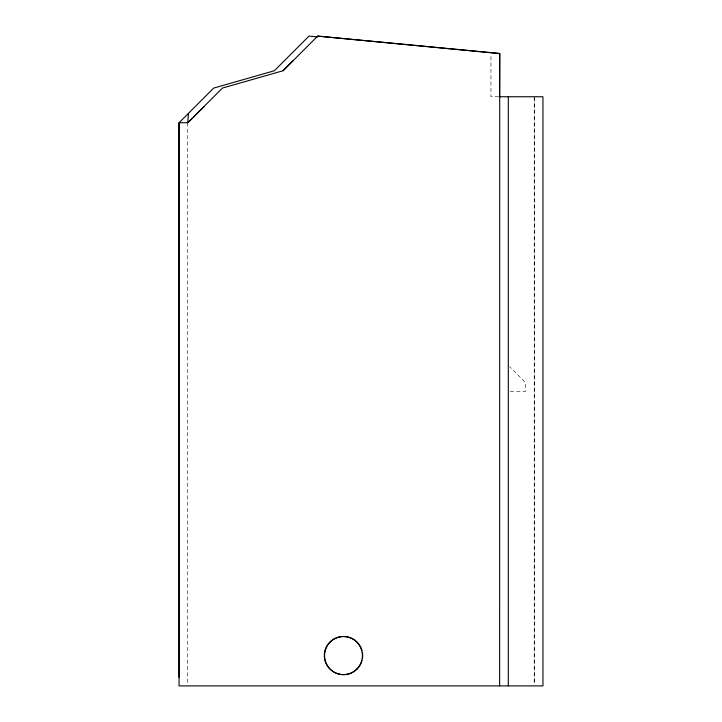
<?xml version="1.0" encoding="UTF-8"?>
<svg xmlns="http://www.w3.org/2000/svg" width="722" height="722" viewBox="0 0 722 722"><rect width="100%" height="100%" fill="white"/><g stroke="black" fill="none" stroke-linecap="round" stroke-linejoin="round"><path stroke-width="0.54" stroke-dasharray="3.61 2.71" d="M498.55 96.748L490.951 96.748L490.951 54.511M510.21 391.324L525.625 391.324L525.625 382.66L509.669 366.704M534.289 96.748L534.253 683.644M534.217 97.876L534.217 683.644M187.729 122.74L187.729 683.644"/><path stroke-width="1.08" d="M179.065 677.236L179.065 122.74L213.703 88.084L274.351 70.756L309.007 36.1L317.933 36.948M499.561 96.748L499.732 53.446L317.689 36.1L283.033 70.756L222.385 88.084L187.837 122.74L179.047 122.74L179.065 685.9L542.953 685.9L542.953 96.748L499.191 96.748M499.732 53.446L499.633 685.9M188.469 113.327L187.729 122.74L192.151 118.408M193.442 117.108L203.902 106.621M283.033 70.756L293.132 60.648M317.689 36.1L499.597 53.599M508.297 96.748L508.297 685.9M362.02 660.513A19.061 19.052 -90 0 1 332.689 671.189A19.061 19.052 -90 0 1 332.689 639.963A19.061 19.052 -90 0 1 362.02 650.639M362.435 652.589A19.061 19.052 -90 0 1 362.435 658.563M356.83 669.05A19.061 19.052 -90 0 0 348.293 637.165A19.061 19.052 -90 0 0 324.954 660.513A19.061 19.052 -90 0 0 356.83 669.05"/></g></svg>
